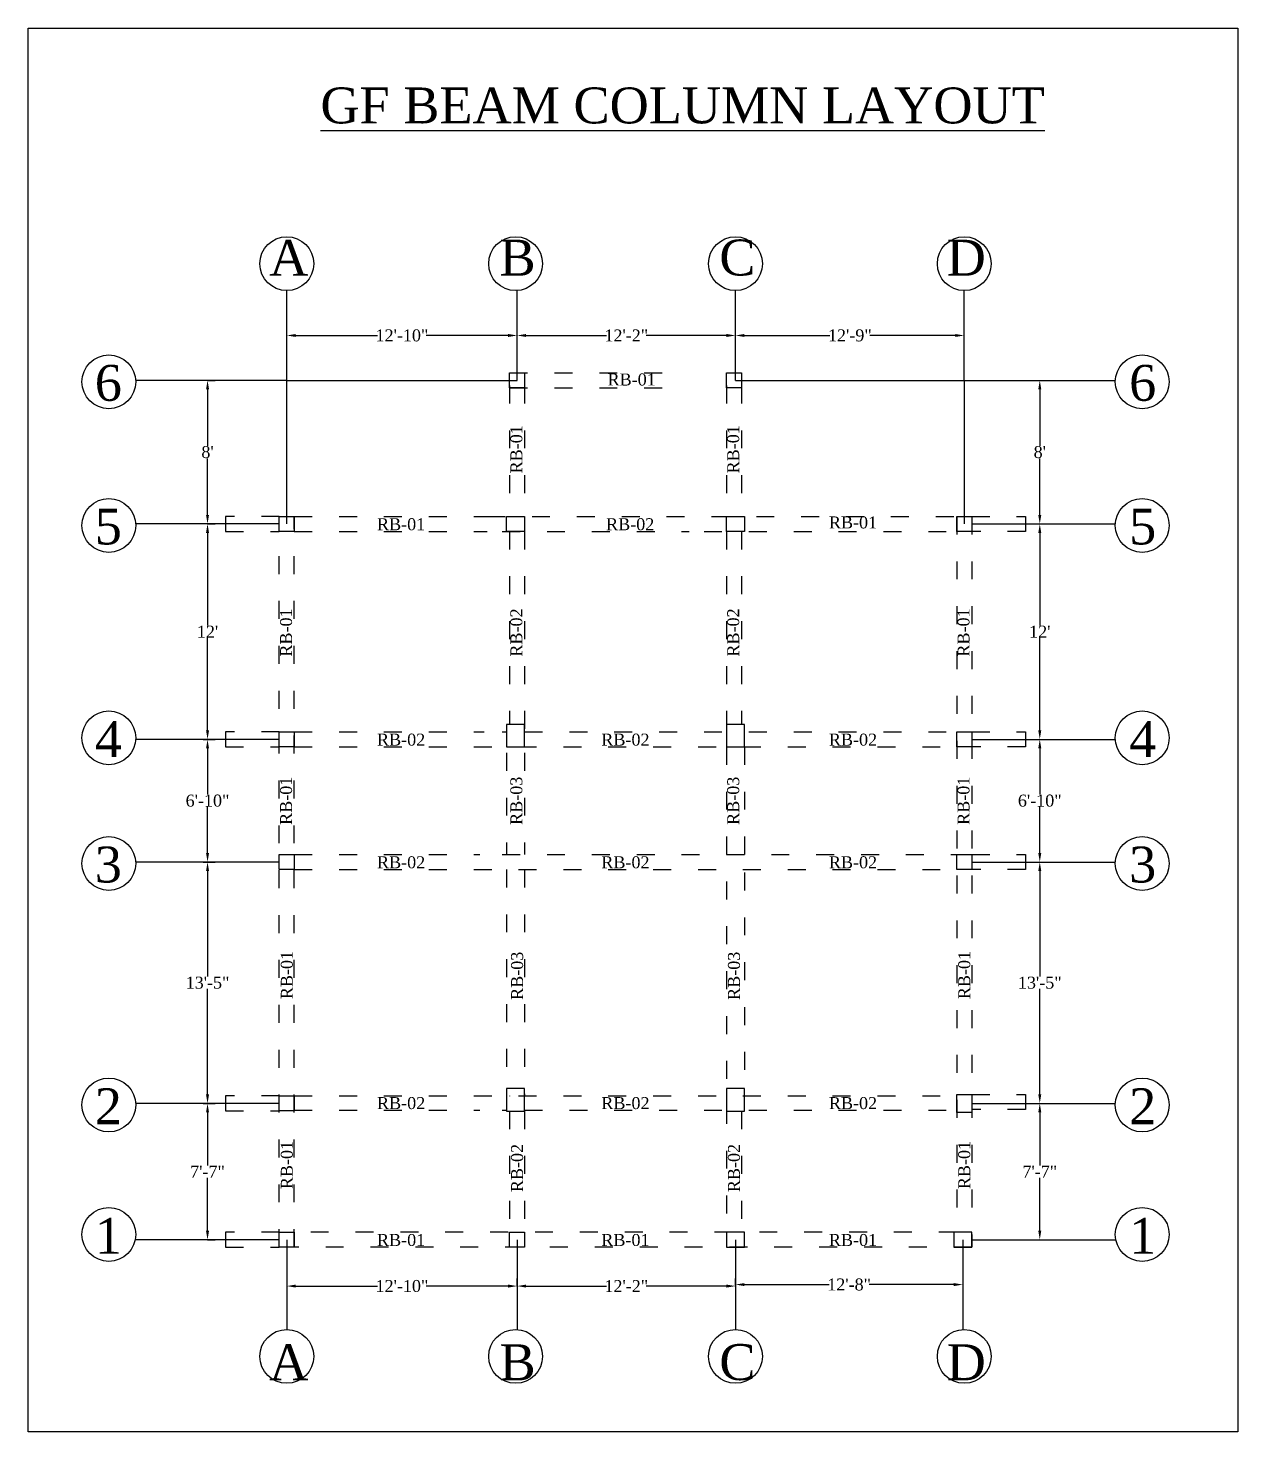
# Model space of a CAD drawing. Header units: inches. Extents: x -5597760 to 21122418, y -37133 to 23298423.
# Drawn here: x 4665 to 5474, y -22428 to -21490 of the extents above; entities that cross this region are included whole.
import ezdxf

# ---------------------------------------------------------------- set-up
doc = ezdxf.new("R2010")
doc.units = ezdxf.units.IN
doc.header["$MEASUREMENT"] = 0
doc.linetypes.add('ACAD_ISO03W100', pattern=[30, 12, -18])
doc.styles.get("Standard").update_dxf_attribs({"font": 'times.ttf', "height": 8})
doc.dimstyles.get("Standard").update_dxf_attribs({"dimtxt": 7, "dimasz": 6, "dimexe": 5, "dimexo": 4, "dimgap": 0.09, "dimtad": 0, "dimtih": 1, "dimtoh": 1, "dimdec": 0, "dimzin": 0, "dimdsep": 46, "dimlunit": 3, "dimtxsty": 'Standard', "dimcen": 0.09, "dimadec": 0, "dimazin": 0, "dimtfac": 1, "dimtdec": 0, "dimtofl": 0, "dimtmove": 0, "dimatfit": 3, "dimfxl": 3, "dimfxlon": 1, "dimtolj": 1, "dimtzin": 0, "dimarcsym": 0})

# ---------------------------------------------------------------- blocks, each defined once
blk = doc.blocks.new('*D1067')
at = {"color": 0, "lineweight": -2, "transparency": 16777216}
for p, q in [((5138, -21695.5), (5138, -21690.5)), ((5144, -21695.5), (5201.19, -21695.5)), ((5285, -21695.5), (5227.81, -21695.5)), ((5291, -21695.5), (5291, -21690.5))]:
    blk.add_line(p, q, dxfattribs=at)
at = {"color": 0, "transparency": 16777216}
for points in [[(5144, -21694.5), (5144, -21696.5), (5138, -21695.5)], [(5285, -21694.5), (5285, -21696.5), (5291, -21695.5)]]:
    blk.add_solid(points, dxfattribs=at)
at = {"layer": 'Defpoints', "color": 0, "transparency": 16777216}
for p in [(5138, -21695.5), (5291, -21695.5), (5291, -21695.5)]:
    blk.add_point(p, dxfattribs=at)
at = {"color": 0, "transparency": 16777216, "insert": (5214.5, -21695.5), "char_height": 8, "attachment_point": 5}
blk.add_mtext('\\A1;12\'-9"', dxfattribs=at)
blk = doc.blocks.new('*D1068')
at = {"color": 0, "lineweight": -2, "transparency": 16777216}
for p, q in [((4782, -21965.5), (4790, -21965.5)), ((4785, -21971.5), (4785, -22002.34)), ((4785, -22041.5), (4785, -22010.66)), ((4785, -22047.5), (4790, -22047.5))]:
    blk.add_line(p, q, dxfattribs=at)
at = {"color": 0, "transparency": 16777216}
for points in [[(4784, -21971.5), (4786, -21971.5), (4785, -21965.5)], [(4784, -22041.5), (4786, -22041.5), (4785, -22047.5)]]:
    blk.add_solid(points, dxfattribs=at)
at = {"layer": 'Defpoints', "color": 0, "transparency": 16777216}
for p in [(4767, -21965.5), (4785, -22047.5), (4785, -22047.5)]:
    blk.add_point(p, dxfattribs=at)
at = {"color": 0, "transparency": 16777216, "insert": (4785, -22006.5), "char_height": 8, "attachment_point": 5}
blk.add_mtext('\\A1;6\'-10"', dxfattribs=at)
blk = doc.blocks.new('*D1069')
at = {"color": 0, "lineweight": -2, "transparency": 16777216}
for p, q in [((4782, -22047.5), (4790, -22047.5)), ((4785, -22053.5), (4785, -22124.05)), ((4785, -22202.92), (4785, -22132.37)), ((4785, -22208.92), (4790, -22208.92))]:
    blk.add_line(p, q, dxfattribs=at)
at = {"color": 0, "transparency": 16777216}
for points in [[(4784, -22053.5), (4786, -22053.5), (4785, -22047.5)], [(4784, -22202.92), (4786, -22202.92), (4785, -22208.92)]]:
    blk.add_solid(points, dxfattribs=at)
at = {"layer": 'Defpoints', "color": 0, "transparency": 16777216}
for p in [(4767, -22047.5), (4785, -22208.92), (4785, -22208.92)]:
    blk.add_point(p, dxfattribs=at)
at = {"color": 0, "transparency": 16777216, "insert": (4785, -22128.21), "char_height": 8, "attachment_point": 5}
blk.add_mtext('\\A1;13\'-5"', dxfattribs=at)
blk = doc.blocks.new('*D1070')
at = {"color": 0, "lineweight": -2, "transparency": 16777216}
for p, q in [((4782, -22208.92), (4790, -22208.92)), ((4785, -22214.92), (4785, -22250.29)), ((4785, -22294), (4785, -22258.63)), ((4785, -22300), (4790, -22300))]:
    blk.add_line(p, q, dxfattribs=at)
at = {"color": 0, "transparency": 16777216}
for points in [[(4784, -22214.92), (4786, -22214.92), (4785, -22208.92)], [(4784, -22294), (4786, -22294), (4785, -22300)]]:
    blk.add_solid(points, dxfattribs=at)
at = {"layer": 'Defpoints', "color": 0, "transparency": 16777216}
for p in [(4767, -22208.92), (4785, -22300), (4785, -22300)]:
    blk.add_point(p, dxfattribs=at)
at = {"color": 0, "transparency": 16777216, "insert": (4785, -22254.46), "char_height": 8, "attachment_point": 5}
blk.add_mtext('\\A1;7\'-7"', dxfattribs=at)
blk = doc.blocks.new('*D1071')
at = {"color": 0, "lineweight": -2, "transparency": 16777216}
for p, q in [((5138, -22330), (5138, -22335)), ((5144, -22330), (5200.7, -22330)), ((5284.01, -22330), (5227.31, -22330)), ((5290.01, -22330), (5290.01, -22335))]:
    blk.add_line(p, q, dxfattribs=at)
at = {"color": 0, "transparency": 16777216}
for points in [[(5144, -22329), (5144, -22331), (5138, -22330)], [(5284.01, -22329), (5284.01, -22331), (5290.01, -22330)]]:
    blk.add_solid(points, dxfattribs=at)
at = {"layer": 'Defpoints', "color": 0, "transparency": 16777216}
for p in [(5138, -22330), (5290.01, -22330), (5290.01, -22330)]:
    blk.add_point(p, dxfattribs=at)
at = {"color": 0, "transparency": 16777216, "insert": (5214.01, -22330), "char_height": 8, "attachment_point": 5}
blk.add_mtext('\\A1;12\'-8"', dxfattribs=at)
blk = doc.blocks.new('*D1072')
at = {"color": 0, "lineweight": -2, "transparency": 16777216}
for p, q in [((5341.5, -21725.5), (5346.5, -21725.5)), ((5341.5, -21731.5), (5341.5, -21769.34)), ((5341.5, -21815.5), (5341.5, -21777.66)), ((5338.5, -21821.5), (5346.5, -21821.5))]:
    blk.add_line(p, q, dxfattribs=at)
at = {"color": 0, "transparency": 16777216}
for points in [[(5340.5, -21731.5), (5342.5, -21731.5), (5341.5, -21725.5)], [(5340.5, -21815.5), (5342.5, -21815.5), (5341.5, -21821.5)]]:
    blk.add_solid(points, dxfattribs=at)
at = {"layer": 'Defpoints', "color": 0, "transparency": 16777216}
for p in [(5341.5, -21725.5), (5341.5, -21725.5), (5245.99, -21821.5)]:
    blk.add_point(p, dxfattribs=at)
at = {"color": 0, "transparency": 16777216, "insert": (5341.5, -21773.5), "char_height": 8, "attachment_point": 5}
blk.add_mtext("\\A1;8'", dxfattribs=at)
blk = doc.blocks.new('*D1073')
at = {"color": 0, "lineweight": -2, "transparency": 16777216}
for p, q in [((4838, -21695.5), (4838, -21690.5)), ((4844, -21695.5), (4898.74, -21695.5)), ((4986, -21695.5), (4931.26, -21695.5)), ((4992, -21695.5), (4992, -21690.5))]:
    blk.add_line(p, q, dxfattribs=at)
at = {"color": 0, "transparency": 16777216}
for points in [[(4844, -21694.5), (4844, -21696.5), (4838, -21695.5)], [(4986, -21694.5), (4986, -21696.5), (4992, -21695.5)]]:
    blk.add_solid(points, dxfattribs=at)
at = {"layer": 'Defpoints', "color": 0, "transparency": 16777216}
for p in [(4838, -21695.5), (4992, -21695.5), (4992, -21695.5)]:
    blk.add_point(p, dxfattribs=at)
at = {"color": 0, "transparency": 16777216, "insert": (4915, -21695.5), "char_height": 8, "attachment_point": 5}
blk.add_mtext('\\A1;12\'-10"', dxfattribs=at)
blk = doc.blocks.new('*D1065')
at = {"color": 0, "lineweight": -2, "transparency": 16777216}
for p, q in [((4992, -21695.5), (4992, -21690.5)), ((4998, -21695.5), (5051.69, -21695.5)), ((5132, -21695.5), (5078.31, -21695.5)), ((5138, -21695.5), (5138, -21690.5))]:
    blk.add_line(p, q, dxfattribs=at)
at = {"color": 0, "transparency": 16777216}
for points in [[(4998, -21694.5), (4998, -21696.5), (4992, -21695.5)], [(5132, -21694.5), (5132, -21696.5), (5138, -21695.5)]]:
    blk.add_solid(points, dxfattribs=at)
at = {"layer": 'Defpoints', "color": 0, "transparency": 16777216}
for p in [(4992, -21695.5), (5138, -21695.5), (5138, -21695.5)]:
    blk.add_point(p, dxfattribs=at)
at = {"color": 0, "transparency": 16777216, "insert": (5065, -21695.5), "char_height": 8, "attachment_point": 5}
blk.add_mtext('\\A1;12\'-2"', dxfattribs=at)
blk = doc.blocks.new('*D1074')
at = {"color": 0, "lineweight": -2, "transparency": 16777216}
for p, q in [((4838, -22331), (4838, -22336)), ((4844, -22331), (4898.74, -22331)), ((4986, -22331), (4931.26, -22331)), ((4992, -22331), (4992, -22336))]:
    blk.add_line(p, q, dxfattribs=at)
at = {"color": 0, "transparency": 16777216}
for points in [[(4844, -22330), (4844, -22332), (4838, -22331)], [(4986, -22330), (4986, -22332), (4992, -22331)]]:
    blk.add_solid(points, dxfattribs=at)
at = {"layer": 'Defpoints', "color": 0, "transparency": 16777216}
for p in [(4838, -22330), (4992, -22330), (4992, -22331)]:
    blk.add_point(p, dxfattribs=at)
at = {"color": 0, "transparency": 16777216, "insert": (4915, -22331), "char_height": 8, "attachment_point": 5}
blk.add_mtext('\\A1;12\'-10"', dxfattribs=at)
blk = doc.blocks.new('*D1066')
at = {"color": 0, "lineweight": -2, "transparency": 16777216}
for p, q in [((4992, -22331), (4992, -22326)), ((5138, -22331), (5138, -22326)), ((4998, -22331), (5051.69, -22331)), ((5132, -22331), (5078.31, -22331))]:
    blk.add_line(p, q, dxfattribs=at)
at = {"color": 0, "transparency": 16777216}
for points in [[(4998, -22330), (4998, -22332), (4992, -22331)], [(5132, -22330), (5132, -22332), (5138, -22331)]]:
    blk.add_solid(points, dxfattribs=at)
at = {"layer": 'Defpoints', "color": 0, "transparency": 16777216}
for p in [(4992, -22331), (5138, -22331), (5138, -22331)]:
    blk.add_point(p, dxfattribs=at)
at = {"color": 0, "transparency": 16777216, "insert": (5065, -22331), "char_height": 8, "attachment_point": 5}
blk.add_mtext('\\A1;12\'-2"', dxfattribs=at)
blk = doc.blocks.new('*D1075')
at = {"color": 0, "lineweight": -2, "transparency": 16777216}
for p, q in [((4785, -21821.5), (4790, -21821.5)), ((4785, -21827.5), (4785, -21889.41)), ((4785, -21959.5), (4785, -21897.59)), ((4785, -21965.5), (4790, -21965.5))]:
    blk.add_line(p, q, dxfattribs=at)
at = {"color": 0, "transparency": 16777216}
for points in [[(4784, -21827.5), (4786, -21827.5), (4785, -21821.5)], [(4784, -21959.5), (4786, -21959.5), (4785, -21965.5)]]:
    blk.add_solid(points, dxfattribs=at)
at = {"layer": 'Defpoints', "color": 0, "transparency": 16777216}
for p in [(4785, -21821.5), (4785, -21821.5), (4785, -21965.5)]:
    blk.add_point(p, dxfattribs=at)
at = {"color": 0, "transparency": 16777216, "insert": (4785, -21893.5), "char_height": 8, "attachment_point": 5}
blk.add_mtext("\\A1;12'", dxfattribs=at)
blk = doc.blocks.new('*D1076')
at = {"color": 0, "lineweight": -2, "transparency": 16777216}
for p, q in [((5341.5, -21821.5), (5346.5, -21821.5)), ((5341.5, -21827.5), (5341.5, -21889.41)), ((5341.5, -21959.5), (5341.5, -21897.59)), ((5341.5, -21965.5), (5346.5, -21965.5))]:
    blk.add_line(p, q, dxfattribs=at)
at = {"color": 0, "transparency": 16777216}
for points in [[(5340.5, -21827.5), (5342.5, -21827.5), (5341.5, -21821.5)], [(5340.5, -21959.5), (5342.5, -21959.5), (5341.5, -21965.5)]]:
    blk.add_solid(points, dxfattribs=at)
at = {"layer": 'Defpoints', "color": 0, "transparency": 16777216}
for p in [(5341.5, -21821.5), (5341.5, -21965.5), (5341.5, -21965.5)]:
    blk.add_point(p, dxfattribs=at)
at = {"color": 0, "transparency": 16777216, "insert": (5341.5, -21893.5), "char_height": 8, "attachment_point": 5}
blk.add_mtext("\\A1;12'", dxfattribs=at)
blk = doc.blocks.new('*D1077')
at = {"color": 0, "lineweight": -2, "transparency": 16777216}
for p, q in [((5341.5, -21965.5), (5346.5, -21965.5)), ((5341.5, -21971.5), (5341.5, -22002.34)), ((5341.5, -22041.5), (5341.5, -22010.66)), ((5341.5, -22047.5), (5346.5, -22047.5))]:
    blk.add_line(p, q, dxfattribs=at)
at = {"color": 0, "transparency": 16777216}
for points in [[(5340.5, -21971.5), (5342.5, -21971.5), (5341.5, -21965.5)], [(5340.5, -22041.5), (5342.5, -22041.5), (5341.5, -22047.5)]]:
    blk.add_solid(points, dxfattribs=at)
at = {"layer": 'Defpoints', "color": 0, "transparency": 16777216}
for p in [(5341.5, -21965.5), (5341.5, -22047.5), (5341.5, -22047.5)]:
    blk.add_point(p, dxfattribs=at)
at = {"color": 0, "transparency": 16777216, "insert": (5341.5, -22006.5), "char_height": 8, "attachment_point": 5}
blk.add_mtext('\\A1;6\'-10"', dxfattribs=at)
blk = doc.blocks.new('*D1078')
at = {"color": 0, "lineweight": -2, "transparency": 16777216}
for p, q in [((5341.5, -22047.5), (5346.5, -22047.5)), ((5341.5, -22053.5), (5341.5, -22124.05)), ((5341.5, -22202.92), (5341.5, -22132.37)), ((5341.5, -22208.92), (5346.5, -22208.92))]:
    blk.add_line(p, q, dxfattribs=at)
at = {"color": 0, "transparency": 16777216}
for points in [[(5340.5, -22053.5), (5342.5, -22053.5), (5341.5, -22047.5)], [(5340.5, -22202.92), (5342.5, -22202.92), (5341.5, -22208.92)]]:
    blk.add_solid(points, dxfattribs=at)
at = {"layer": 'Defpoints', "color": 0, "transparency": 16777216}
for p in [(5341.5, -22047.5), (5341.5, -22208.92), (5341.5, -22208.92)]:
    blk.add_point(p, dxfattribs=at)
at = {"color": 0, "transparency": 16777216, "insert": (5341.5, -22128.21), "char_height": 8, "attachment_point": 5}
blk.add_mtext('\\A1;13\'-5"', dxfattribs=at)
blk = doc.blocks.new('*D1079')
at = {"color": 0, "lineweight": -2, "transparency": 16777216}
for p, q in [((5341.5, -22208.92), (5346.5, -22208.92)), ((5341.5, -22214.92), (5341.5, -22250.29)), ((5341.5, -22294), (5341.5, -22258.63)), ((5341.5, -22300), (5346.5, -22300))]:
    blk.add_line(p, q, dxfattribs=at)
at = {"color": 0, "transparency": 16777216}
for points in [[(5340.5, -22214.92), (5342.5, -22214.92), (5341.5, -22208.92)], [(5340.5, -22294), (5342.5, -22294), (5341.5, -22300)]]:
    blk.add_solid(points, dxfattribs=at)
at = {"layer": 'Defpoints', "color": 0, "transparency": 16777216}
for p in [(5341.5, -22208.92), (5341.5, -22300), (5341.5, -22300)]:
    blk.add_point(p, dxfattribs=at)
at = {"color": 0, "transparency": 16777216, "insert": (5341.5, -22254.46), "char_height": 8, "attachment_point": 5}
blk.add_mtext('\\A1;7\'-7"', dxfattribs=at)
blk = doc.blocks.new('*D1080')
at = {"color": 0, "lineweight": -2, "transparency": 16777216}
for p, q in [((4785, -21725.5), (4790, -21725.5)), ((4785, -21731.5), (4785, -21769.34)), ((4785, -21815.5), (4785, -21777.66)), ((4785, -21821.5), (4790, -21821.5))]:
    blk.add_line(p, q, dxfattribs=at)
at = {"color": 0, "transparency": 16777216}
for points in [[(4784, -21731.5), (4786, -21731.5), (4785, -21725.5)], [(4784, -21815.5), (4786, -21815.5), (4785, -21821.5)]]:
    blk.add_solid(points, dxfattribs=at)
at = {"layer": 'Defpoints', "color": 0, "transparency": 16777216}
for p in [(4785, -21725.5), (4785, -21725.5), (4785, -21821.5)]:
    blk.add_point(p, dxfattribs=at)
at = {"color": 0, "transparency": 16777216, "insert": (4785, -21773.5), "char_height": 8, "attachment_point": 5}
blk.add_mtext("\\A1;8'", dxfattribs=at)

msp = doc.modelspace()

# ---------------------------------------------------------------- linework, layer by layer
at = {"lineweight": -3}
for p, q in [((4838, -21725.5), (4838, -21665.5)), ((4838, -21725.5), (4838, -21665.5)), ((4992, -21725.5), (4992, -21665.5)), ((5138, -21725.5), (5138, -21665.5)), ((5291, -21725.5), (5291, -21665.5)), ((4838, -21725.5), (4737, -21725.5)), ((5291, -21725.5), (5392, -21725.5)), ((4833, -21821.5), (4737, -21821.5)), ((5296, -21821.5), (5392, -21821.5)), ((4833, -21965.5), (4737, -21965.5)), ((5296, -21965.5), (5392, -21965.5)), ((4833, -22047.5), (4737, -22047.5)), ((5296, -22047.5), (5392, -22047.5)), ((4833, -22208.92), (4737, -22208.92)), ((5296, -22208.92), (5392, -22208.92)), ((4833, -22300), (4737, -22300)), ((4838, -22300), (4838, -22360)), ((4992, -22300), (4992, -22360)), ((5138, -22300), (5138, -22360)), ((5290.01, -22300), (5290.01, -22360)), ((5296, -22300), (5392, -22300))]:
    msp.add_line(p, q, dxfattribs=at)
for p, q in [((4838, -21816.5), (4838, -21725.5)), ((4838, -21725.5), (4986, -21725.5)), ((4986, -21725.5), (4992, -21725.5)), ((5138, -21725.5), (5290.99, -21725.5)), ((5290.99, -21725.5), (5290.99, -21816.5)), ((4838, -21821.5), (4838, -21816.5)), ((5291, -21816.5), (5291, -21821.5))]:
    msp.add_line(p, q)
at = {"color": 3, "linetype": 'ACAD_ISO03W100'}
for p, q in [((4987, -21720.5), (5107, -21720.5)), ((4987, -21728.92), (4987, -21816.5)), ((4987, -21730.5), (5107, -21730.5)), ((4997, -21728.92), (4997, -21816.5)), ((5132, -21728.92), (5132, -21816.5)), ((5142, -21728.92), (5142, -21816.5)), ((4833, -21816.5), (4797, -21816.5)), ((4797, -21816.5), (4797, -21826.5)), ((4833, -22305), (4833, -21816.5)), ((4843, -21816.5), (4972, -21816.5)), ((4843, -22305), (4843, -21816.5)), ((4972, -21816.5), (5296, -21816.5)), ((5286, -21816.5), (5286, -22295)), ((5296, -21816.5), (5296, -22305)), ((5296, -21816.5), (5332, -21816.5)), ((5332, -21816.5), (5332, -21826.5)), ((4797, -21826.5), (4833, -21826.5)), ((4843, -21826.5), (4972, -21826.5)), ((4982, -21826.5), (5107, -21826.5)), ((4987, -21826.5), (4987, -21955.5)), ((4997, -21826.5), (4997, -21960.5)), ((5117, -21826.5), (5286, -21826.5)), ((5132, -21826.5), (5132, -21958.5)), ((5142, -21826.5), (5142, -21955.5)), ((5332, -21826.5), (5296, -21826.5)), ((4833, -21960.5), (4797, -21960.5)), ((4797, -21960.5), (4797, -21970.5)), ((4843, -21960.5), (4970, -21960.5)), ((4982, -21960.5), (4985, -21960.5)), ((4997, -21960.5), (5132, -21960.5)), ((5147, -21960.5), (5286, -21960.5)), ((5296, -21960.5), (5332, -21960.5)), ((5332, -21960.5), (5332, -21970.5)), ((4797, -21970.5), (4833, -21970.5)), ((4843, -21970.5), (5286, -21970.5)), ((4985, -21974.5), (4985, -22042.5)), ((4997, -21974.5), (4997, -22042.5)), ((5132, -21970.5), (5132, -22292.5)), ((5144, -21970.5), (5144, -22042.5)), ((5332, -21970.5), (5296, -21970.5)), ((4843, -22042.5), (4967, -22042.5)), ((4982, -22042.5), (5286, -22042.5)), ((5296, -22042.5), (5332, -22042.5)), ((5332, -22042.5), (5332, -22052.5)), ((4843, -22052.5), (5286, -22052.5)), ((4985, -22052.5), (4985, -22199)), ((4997, -22052.5), (4997, -22204)), ((5144, -22054.5), (5144, -22199)), ((5332, -22052.5), (5296, -22052.5)), ((4833, -22203.92), (4797, -22203.92)), ((4797, -22203.92), (4797, -22213.92)), ((4843, -22203.92), (5286, -22203.92)), ((4987, -22203.92), (4987, -22204)), ((5296, -22203), (5332, -22203)), ((5332, -22203), (5332, -22213)), ((4797, -22213.92), (4833, -22213.92)), ((4843, -22213.5), (4967, -22213.5)), ((4982, -22213.5), (4985, -22213.5)), ((4987, -22214), (4987, -22295)), ((4997, -22213.5), (5286, -22213.5)), ((4997, -22214), (4997, -22295)), ((5142, -22214), (5142, -22292.5)), ((5332, -22213), (5296, -22213)), ((4833, -22295), (4797, -22295)), ((4797, -22295), (4797, -22305)), ((5286, -22295), (4843, -22295)), ((4797, -22305), (4833, -22305)), ((5296, -22305), (4833, -22305))]:
    msp.add_line(p, q, dxfattribs=at)
msp.add_lwpolyline([(4665, -21490), (5474, -21490), (5474, -22428.5), (4665, -22428.5)], close=True)
at = {"color": 1, "lineweight": 30}
for points in [[(4997, -21720.5), (4997, -21730.5), (4987, -21730.5), (4987, -21720.5)], [(5142, -21720.5), (5142, -21730.5), (5132, -21730.5), (5132, -21720.5)], [(4843, -21816.5), (4843, -21826.5), (4833, -21826.5), (4833, -21816.5)], [(4985, -21816.5), (4997, -21816.5), (4997, -21826.5), (4985, -21826.5)], [(5132, -21816.5), (5144, -21816.5), (5144, -21826.5), (5132, -21826.5)], [(5296, -21816.5), (5296, -21826.5), (5286, -21826.5), (5286, -21816.5)], [(4843, -21960.5), (4843, -21970.5), (4833, -21970.5), (4833, -21960.5)], [(4997, -21970.5), (4997, -21955.5), (4985, -21955.5), (4985, -21970.5)], [(4997, -21970.5), (4997, -21955.5), (4985, -21955.5), (4985, -21970.5)], [(5144, -21970.5), (5144, -21955.5), (5132, -21955.5), (5132, -21970.5)], [(5144, -21970.5), (5144, -21955.5), (5132, -21955.5), (5132, -21970.5)], [(5296, -21960.5), (5296, -21970.5), (5286, -21970.5), (5286, -21960.5)], [(4843, -22042.5), (4843, -22052.5), (4833, -22052.5), (4833, -22042.5)], [(5296, -22042.5), (5296, -22052.5), (5286, -22052.5), (5286, -22042.5)], [(4843, -22203.92), (4843, -22213.92), (4833, -22213.92), (4833, -22203.92)], [(4997, -22214), (4997, -22199), (4985, -22199), (4985, -22214)], [(4997, -22214), (4997, -22199), (4985, -22199), (4985, -22214)], [(5144, -22214), (5144, -22199), (5132, -22199), (5132, -22214)], [(5144, -22214), (5144, -22199), (5132, -22199), (5132, -22214)], [(5286, -22203), (5296, -22203), (5296, -22215), (5286, -22215)], [(4843, -22295), (4843, -22305), (4833, -22305), (4833, -22295)], [(4997, -22295), (4997, -22305), (4987, -22305), (4987, -22295)], [(5132, -22305), (5144, -22305), (5144, -22295), (5132, -22295)], [(5284, -22305), (5296, -22305), (5296, -22295), (5284, -22295)]]:
    msp.add_lwpolyline(points, close=True, dxfattribs=at)
at = {"lineweight": -3}
for centre in [(4838, -21647.5), (4991, -21647.5), (5138, -21647.5), (5291, -21647.5), (4719, -21726.5), (5410, -21726.5), (4719, -21822.5), (5410, -21822.5), (4719, -21964.5), (5410, -21964.5), (4719, -22048.5), (5410, -22048.5), (4719, -22209.92), (5410, -22209.92), (4719, -22296.5), (5410, -22296.5), (4838, -22378), (4991, -22378), (5138, -22378), (5291, -22378)]:
    msp.add_circle(centre, 18, dxfattribs=at)

# ---------------------------------------------------------------- texts
at = {"char_height": 24}
for s, width, gutter_width, insert, attachment_point in [('{\\L\\C1;GF BEAM COLUMN LAYOUT}', 477.4979, 120, (4860.5, -21529.7), 1), ('6', 24.4024, 40, (4718.68, -21727.36), 5), ('6', 24.4024, 40, (5410.32, -21727.36), 5), ('5', 24.4024, 40, (4718.68, -21823.36), 5), ('5', 24.4024, 40, (5410.32, -21823.36), 5), ('4', 24.4024, 40, (4718.68, -21965.36), 5), ('4', 24.4024, 40, (5410.32, -21965.36), 5), ('3', 24.4024, 40, (4718.68, -22049.36), 5), ('3', 24.4024, 40, (5410.32, -22049.36), 5), ('2', 24.4024, 40, (4718.68, -22210.78), 5), ('2', 24.4024, 40, (5410.32, -22210.78), 5), ('1', 24.4024, 40, (4718.68, -22297.36), 5), ('1', 24.4024, 40, (5410.32, -22297.36), 5)]:
    msp.add_mtext_dynamic_manual_height_columns(s, width=width, gutter_width=gutter_width, heights=[0], dxfattribs=dict(at, insert=insert, attachment_point=attachment_point))
at = {"lineweight": -3, "char_height": 24, "attachment_point": 5}
for s, insert in [('A', (4839.32, -21643.54)), ('B', (4992.33, -21643.54)), ('C', (5139.32, -21643.54)), ('D', (5292.32, -21643.54)), ('A', (4839.32, -22381.96)), ('B', (4992.33, -22381.96)), ('C', (5139.32, -22381.96)), ('D', (5292.32, -22381.96))]:
    msp.add_mtext_dynamic_manual_height_columns(s, width=25.4263, gutter_width=40, heights=[0], dxfattribs=dict(at, insert=insert))
at = {"color": 3, "linetype": 'ACAD_ISO03W100', "lineweight": -3, "char_height": 8, "attachment_point": 1}
for s, insert in [('{\\C256;RB-01}', (5052.5, -21720.94)), ('{\\C256;RB-01}', (4898.33, -21817.69)), ('{\\C256;RB-02}', (5051.5, -21817.69)), ('{\\C256;RB-01}', (5200.5, -21816.5)), ('{\\C256;RB-02}', (4898.33, -21961.69)), ('{\\C256;RB-02}', (5048.33, -21961.69)), ('{\\C256;RB-02}', (5200.5, -21961.69)), ('{\\C256;RB-02}', (4898.33, -22043.69)), ('{\\C256;RB-02}', (5048.33, -22043.69)), ('{\\C256;RB-02}', (5200.5, -22043.69)), ('{\\C256;RB-02}', (4898.33, -22204.69)), ('{\\C256;RB-02}', (5048.33, -22204.69)), ('{\\C256;RB-02}', (5200.5, -22204.69)), ('{\\C256;RB-01}', (4898.33, -22296.19)), ('{\\C256;RB-01}', (5048.33, -22296.19)), ('{\\C256;RB-01}', (5200.5, -22296.19))]:
    msp.add_mtext_dynamic_manual_height_columns(s, width=40.0349, gutter_width=40, heights=[0], dxfattribs=dict(at, insert=insert))
at = {"color": 3, "linetype": 'ACAD_ISO03W100', "lineweight": -3, "char_height": 8, "attachment_point": 1, "rotation": 90}
for s, width, heights, insert in [('{\\C256;RB-01}', 40.0349, [0], (4987.5, -21787.69)), ('{\\C256;RB-01}', 40.0349, [0], (5132.5, -21787.69)), ('{\\C256;RB-01}', 40.0349, [0], (4833.5, -21910.19)), ('{\\C256;RB-02}', 40.0349, [0], (4987.5, -21910.19)), ('{\\C256;RB-02}', 40.0349, [0], (5132.5, -21910.19)), ('{\\C256;RB-01}', 40.0349, [0], (5286.5, -21910.19)), ('{\\C256;RB-01}', 40.0349, [0], (4833.5, -22022.69)), ('{\\C256;RB-03}', 40.0349, [0], (4987.5, -22022.69)), ('{\\C256;RB-03}', 40.0349, [0], (5132.5, -22022.69)), ('{\\C256;RB-01}', 40.0349, [0], (5286.5, -22022.69)), ('{\\C256;RB-01}', 40.0349, [0], (4834, -22139.19)), ('{\\C256;RB-03}', 40.0349, [0], (4988, -22139.69)), ('{\\C256;RB-03}', 40.0349, [0], (5133, -22139.69)), ('{\\C256;RB-01}', 40.0349, [0], (5287, -22139.19)), ('{\\C256;RB-01}', 40.6896, [8.14], (4834, -22266.19)), ('{\\C256;RB-02}', 40.0349, [0], (4988, -22268.19)), ('{\\C256;RB-02}', 40.0349, [0], (5133, -22268.19)), ('{\\C256;RB-01}', 40.0349, [0], (5287, -22266.19))]:
    msp.add_mtext_dynamic_manual_height_columns(s, width=width, gutter_width=40, heights=heights, dxfattribs=dict(at, insert=insert))

# ---------------------------------------------------------------- dimensions: what is measured, and where the dimension line sits
for base, p1, p2, picture, middle in [((4992, -21695.5), (4838, -21695.5), (4992, -21695.5), '*D1073', (4915, -21695.5)), ((5138, -21695.5), (4992, -21695.5), (5138, -21695.5), '*D1065', (5065, -21695.5)), ((5291, -21695.5), (5138, -21695.5), (5291, -21695.5), '*D1067', (5214.5, -21695.5)), ((4992, -22331), (4838, -22330), (4992, -22330), '*D1074', (4915, -22331)), ((5138, -22331), (4992, -22331), (5138, -22331), '*D1066', (5065, -22331)), ((5290.01, -22330), (5138, -22330), (5290.01, -22330), '*D1071', (5214.01, -22330))]:
    dim = msp.add_linear_dim(base=base, p1=p1, p2=p2, dimstyle='Standard')
    dim.commit()
    dim.dimension.update_dxf_attribs({"geometry": picture, "text_midpoint": middle})
for base, p1, p2, picture, middle in [((4785, -21725.5), (4785, -21821.5), (4785, -21725.5), '*D1080', (4785, -21773.5)), ((5341.5, -21725.5), (5245.99, -21821.5), (5341.5, -21725.5), '*D1072', (5341.5, -21773.5)), ((4785, -21821.5), (4785, -21965.5), (4785, -21821.5), '*D1075', (4785, -21893.5)), ((5341.5, -21965.5), (5341.5, -21821.5), (5341.5, -21965.5), '*D1076', (5341.5, -21893.5)), ((4785, -22047.5), (4767, -21965.5), (4785, -22047.5), '*D1068', (4785, -22006.5)), ((5341.5, -22047.5), (5341.5, -21965.5), (5341.5, -22047.5), '*D1077', (5341.5, -22006.5)), ((4785, -22208.92), (4767, -22047.5), (4785, -22208.92), '*D1069', (4785, -22128.21)), ((5341.5, -22208.92), (5341.5, -22047.5), (5341.5, -22208.92), '*D1078', (5341.5, -22128.21)), ((4785, -22300), (4767, -22208.92), (4785, -22300), '*D1070', (4785, -22254.46)), ((5341.5, -22300), (5341.5, -22208.92), (5341.5, -22300), '*D1079', (5341.5, -22254.46))]:
    dim = msp.add_linear_dim(base=base, p1=p1, p2=p2, angle=90, dimstyle='Standard')
    dim.commit()
    dim.dimension.update_dxf_attribs({"geometry": picture, "text_midpoint": middle})

doc.saveas('drawing.dxf')
